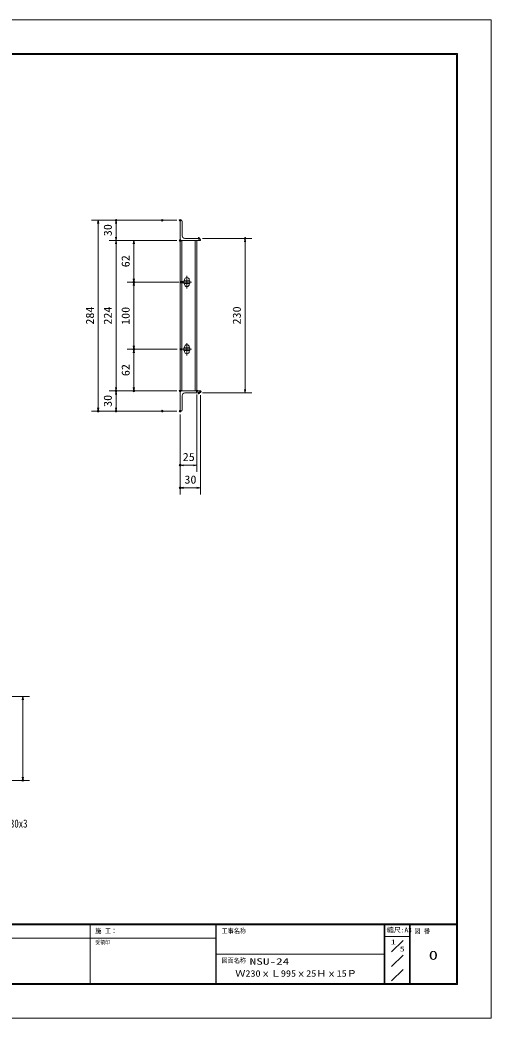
# Model space of a CAD drawing. Units: millimetres, scale not verified. Extents: x -1050 to 1050, y -742 to 742.
# Drawn here: x 349 to 1050, y -742 to 742 of the extents above; entities that cross this region are included whole.
import ezdxf
from ezdxf.enums import TextEntityAlignment as Align

# ---------------------------------------------------------------- set-up
doc = ezdxf.new("R2010")
doc.units = ezdxf.units.MM
doc.header["$LTSCALE"] = 5
doc.header["$PDMODE"] = 32
doc.header["$PDSIZE"] = 2.5
for name, pattern in [('CHAIN1', [8, 5, -1, 1, -1]), ('DASHED1', [1.8, 1.2, -0.6]), ('DOUBLE_CHAIN1', [8.8, 5, -1, 0.6, -0.6, 0.6, -1])]:
    doc.linetypes.add(name, pattern=pattern)
for name, color, linetype, lineweight in [('0-0_7-図\u3000枠', 4, 'Continuous', 9), ('0-1_寸法注釈', 2, 'Continuous', 9), ('0-2_蓋', 5, 'Continuous', 9), ('0-3_0', 5, 'Continuous', 9), ('0-4_DEFPOINTS', 134, 'Continuous', 9), ('0-5_中心線', 6, 'CHAIN1', 9), ('0-9_1-外形線', 7, 'Continuous', 9), ('0-A_2-中心線', 1, 'CHAIN1', 9), ('0-B_3-点\u3000線', 6, 'DASHED1', 9), ('0-D_5-仮想線', 3, 'DOUBLE_CHAIN1', 9), ('0-E_6-寸法文字', 7, 'Continuous', 9)]:
    doc.layers.add(name, color=color, linetype=linetype, lineweight=lineweight)
doc.styles.add('ＭＳ ゴシック', font='')
doc.styles.get('ＭＳ ゴシック').set_extended_font_data('MS Gothic')

# ---------------------------------------------------------------- blocks, each defined once
blk = doc.blocks.new('_OPEN')
at = {"layer": '0-3_0', "color": 2}
blk.add_line((0, 0), (-5, 0), dxfattribs=at)
blk.add_lwpolyline([(-5, 0.833), (0, 0), (-5, -0.833)], dxfattribs=at)

msp = doc.modelspace()

# ---------------------------------------------------------------- linework, layer by layer
at = {"layer": '0-0_7-図\u3000枠'}
for p, q in [((-973.75, 691.25), (998.75, 691.25)), ((998.75, -691.25), (998.75, 691.25)), ((998.75, -602.5), (-973.75, -602.5)), ((998.75, -603.75), (-973.75, -603.75)), ((453.75, -691.25), (453.75, -603.75)), ((640.5, -691.25), (640.5, -603.75)), ((641.25, -691.25), (641.25, -603.75)), ((891.25, -691.25), (891.25, -603.75)), ((892, -691.25), (892, -603.75)), ((928.75, -691.25), (928.75, -603.75)), ((929.5, -691.25), (929.5, -603.75)), ((928.75, -621.25), (892, -621.25)), ((640.5, -623.75), (116.25, -623.75)), ((919.085, -627.292), (902.216, -644.161)), ((891.25, -647.5), (641.25, -647.5)), ((919.085, -648.767), (902.216, -665.636)), ((919.085, -670.242), (902.216, -687.111)), ((1000, -692.5), (-975, -692.5)), ((998.75, -691.25), (-973.75, -691.25))]:
    msp.add_line(p, q, dxfattribs=at)
at = {"layer": '0-0_7-図\u3000枠', "color": 5}
msp.add_line((998.547, -691.25), (998.75, -691.25), dxfattribs=at)
at = {"layer": '0-0_7-図\u3000枠'}
msp.add_lwpolyline([(-975, 692.5), (1000, 692.5), (1000, -692.5)], dxfattribs=at)
at = {"layer": '0-1_寸法注釈'}
for p, q in [((556.132, 444.475), (455.75, 444.475)), ((465.75, 439.475), (465.75, 165.475)), ((582.663, 444.475), (482.282, 444.475)), ((492.282, 419.475), (492.282, 439.475)), ((620.663, 417.475), (694.121, 417.475)), ((582.663, 414.475), (482.282, 414.475)), ((582.663, 414.475), (482.282, 414.475)), ((492.282, 409.475), (492.282, 195.475)), ((582.663, 414.475), (508.813, 414.475)), ((518.813, 409.475), (518.813, 357.475)), ((684.121, 192.475), (684.121, 412.475)), ((583.354, 352.475), (508.813, 352.475)), ((585.854, 352.475), (508.813, 352.475)), ((518.813, 347.475), (518.813, 257.475)), ((583.354, 252.475), (508.813, 252.475)), ((583.354, 252.475), (508.813, 252.475)), ((518.813, 247.475), (518.813, 195.475)), ((582.663, 190.475), (482.282, 190.475)), ((582.663, 190.475), (482.282, 190.475)), ((492.282, 185.475), (492.282, 165.475)), ((582.663, 190.475), (508.813, 190.475)), ((612.663, 185.475), (612.663, 69.975)), ((617.663, 184.475), (617.663, 36.344)), ((620.663, 187.475), (694.121, 187.475)), ((556.132, 160.475), (455.75, 160.475)), ((582.663, 160.475), (482.282, 160.475)), ((587.663, 155.475), (587.663, 69.975)), ((587.663, 155.475), (587.663, 36.344)), ((607.663, 79.975), (592.663, 79.975)), ((612.663, 46.344), (592.663, 46.344)), ((308.5, -263.884), (363.665, -263.884)), ((353.665, -268.884), (353.665, -383.884)), ((238.5, -388.884), (363.665, -388.884))]:
    msp.add_line(p, q, dxfattribs=at)
at = {"layer": '0-2_蓋'}
for p, q in [((588.663, 444.475), (587.663, 444.475)), ((587.663, 444.475), (587.663, 414.475)), ((590.663, 442.475), (590.663, 421.475)), ((594.663, 417.475), (615.663, 417.475)), ((587.663, 414.475), (587.663, 190.475)), ((587.663, 414.475), (617.663, 414.475)), ((590.163, 190.475), (590.163, 414.475)), ((610.163, 190.475), (610.163, 414.475)), ((612.663, 414.475), (612.663, 190.475)), ((617.663, 414.475), (617.663, 415.475)), ((593.163, 354.475), (593.163, 350.475)), ((602.163, 354.475), (593.163, 354.475)), ((602.163, 350.475), (593.163, 350.475)), ((594.163, 355.725), (594.163, 354.475)), ((594.163, 350.475), (594.163, 349.225)), ((601.163, 355.725), (601.163, 354.475)), ((601.163, 350.475), (601.163, 349.225)), ((602.163, 354.475), (602.163, 350.475)), ((594.163, 255.725), (594.163, 254.475)), ((601.163, 255.725), (601.163, 254.475)), ((602.163, 254.475), (602.163, 250.475)), ((602.163, 250.475), (593.163, 250.475)), ((594.163, 250.475), (594.163, 249.225)), ((601.163, 250.475), (601.163, 249.225)), ((587.663, 190.475), (587.663, 160.475)), ((617.663, 190.475), (587.663, 190.475)), ((590.663, 183.475), (590.663, 162.475)), ((615.663, 187.475), (594.663, 187.475)), ((617.663, 189.475), (617.663, 190.475)), ((587.663, 160.475), (588.663, 160.475))]:
    msp.add_line(p, q, dxfattribs=at)
msp.add_lwpolyline([(602.163, 254.475), (593.163, 254.475), (593.163, 250.475)], dxfattribs=at)
for centre, radius, start, end in [((588.663, 442.475), 2, 0, 90), ((594.663, 421.475), 4, 180, 270), ((615.663, 415.475), 2, 0, 90), ((597.663, 355.725), 3.5, 0, 180), ((597.663, 349.225), 3.5, 180, 0), ((597.663, 255.725), 3.5, 0, 180), ((597.663, 249.225), 3.5, 180, 0), ((594.663, 183.475), 4, 90, 180), ((615.663, 189.475), 2, 270, 0), ((588.663, 162.475), 2, 270, 0)]:
    msp.add_arc(centre, radius, start, end, dxfattribs=at)
at = {"layer": '0-4_DEFPOINTS'}
msp.add_line((998.547, -691.25), (998.75, -691.25), dxfattribs=at)
msp.add_lwpolyline([(-1050, -742.5), (-1050, 742.5), (1050, 742.5), (1050, -742.5)], close=True, dxfattribs=at)
for p in [(492.282, 444.475), (561.132, 444.475), (587.663, 444.475), (615.663, 417.475), (684.121, 417.475), (587.663, 414.475), (518.813, 352.475), (588.354, 352.475), (590.854, 352.475), (518.813, 252.475), (588.354, 252.475), (492.282, 190.475), (518.813, 190.475), (587.663, 190.475), (612.663, 190.475), (615.663, 187.475), (617.663, 189.475), (465.75, 160.475), (492.282, 160.475), (561.132, 160.475), (587.663, 160.475), (587.663, 79.975), (587.663, 46.344), (353.665, -388.884)]:
    msp.add_point(p, dxfattribs=at)
at = {"layer": '0-5_中心線'}
for p, q in [((597.663, 361.775), (597.663, 343.175)), ((604.473, 352.475), (590.854, 352.475)), ((604.473, 252.475), (590.854, 252.475)), ((597.663, 261.775), (597.663, 243.175))]:
    msp.add_line(p, q, dxfattribs=at)
at = {"layer": '0-9_1-外形線'}
msp.add_line((998.547, -691.25), (998.75, -691.25), dxfattribs=at)
at = {"layer": '0-A_2-中心線'}
msp.add_line((998.547, -691.25), (998.75, -691.25), dxfattribs=at)
at = {"layer": '0-B_3-点\u3000線'}
msp.add_line((998.547, -691.25), (998.75, -691.25), dxfattribs=at)
at = {"layer": '0-D_5-仮想線'}
msp.add_line((998.547, -691.25), (998.75, -691.25), dxfattribs=at)
at = {"layer": '0-E_6-寸法文字'}
msp.add_line((998.547, -691.25), (998.75, -691.25), dxfattribs=at)

# ---------------------------------------------------------------- block references
at = {"layer": '0-1_寸法注釈'}
for p, rotation in [((465.75, 444.475), 90), ((492.282, 444.475), 90), ((492.282, 414.475), 270), ((684.121, 417.475), 90), ((492.282, 414.475), 90), ((518.813, 414.475), 90), ((518.813, 352.475), 270), ((518.813, 352.475), 90), ((518.813, 252.475), 270), ((518.813, 252.475), 90), ((492.282, 190.475), 270), ((518.813, 190.475), 270), ((492.282, 190.475), 90), ((684.121, 187.475), 270), ((465.75, 160.475), 270), ((492.282, 160.475), 270), ((587.663, 79.975), 180), ((587.663, 46.344), 180), ((353.665, -263.884), 90), ((353.665, -388.884), 270)]:
    msp.add_blockref('_OPEN', p, dxfattribs=dict(at, rotation=rotation))
for p in [(612.663, 79.975), (617.663, 46.344)]:
    msp.add_blockref('_OPEN', p, dxfattribs=at)

# ---------------------------------------------------------------- texts
at = {"layer": '0-0_7-図\u3000枠', "color": 7, "style": 'ＭＳ ゴシック', "width": 0.9}
msp.add_text('施 工：', height=7.216, dxfattribs=at).set_placement((461.438, -618.654), align=Align.BOTTOM_LEFT)
at = {"layer": '0-0_7-図\u3000枠', "color": 5, "style": 'ＭＳ ゴシック'}
for s, height, width, p in [('工事名称', 7.221, 0.9, (649.238, -618.721)), ('縮尺:A3', 7.216, 1.05, (894.697, -617.361)), ('図 番', 7.221, 0.9, (935.941, -619.078)), ('受領印', 5.755, 0.9, (461.438, -634.42)), ('1', 7.221, 1.5, (900.892, -635.039)), ('5', 7.221, 1.5, (914.263, -645.58)), ('図面名称', 7.221, 0.9, (649.238, -662.626)), ('0', 13.47, 1.5, (957.299, -659.866)), ('NSU-24', 9.621, 1.5, (691.042, -666.081)), ('Ｗ230ｘＬ995ｘ25Ｈｘ15Ｐ', 9.621, 1.15, (669.584, -683.894))]:
    msp.add_text(s, height=height, dxfattribs=dict(at, width=width)).set_placement(p, align=Align.BOTTOM_LEFT)
at = {"layer": '0-1_寸法注釈', "color": 7, "style": 'ＭＳ ゴシック', "width": 1.1}
for s, p in [('30', (489.595, 420.742)), ('62', (516.126, 374.523)), ('284', (463.063, 289.157)), ('224', (489.595, 289.157)), ('100', (516.126, 288.72)), ('230', (681.434, 289.375)), ('62', (516.126, 212.523)), ('30', (489.595, 166.742))]:
    msp.add_text(s, height=12.02, rotation=90, dxfattribs=at).set_placement(p, align=Align.BOTTOM_LEFT)
at = {"layer": '0-1_寸法注釈', "color": 7, "style": 'ＭＳ ゴシック'}
for s, width, p in [('25', 1.1, (591.43, 82.662)), ('30', 1.1, (593.93, 49.031)), ('サイドアングル\u3000L30x30x3', 0.8, (200.647, -462.696))]:
    msp.add_text(s, height=12.02, dxfattribs=dict(at, width=width)).set_placement(p, align=Align.BOTTOM_LEFT)

doc.saveas('drawing.dxf')
